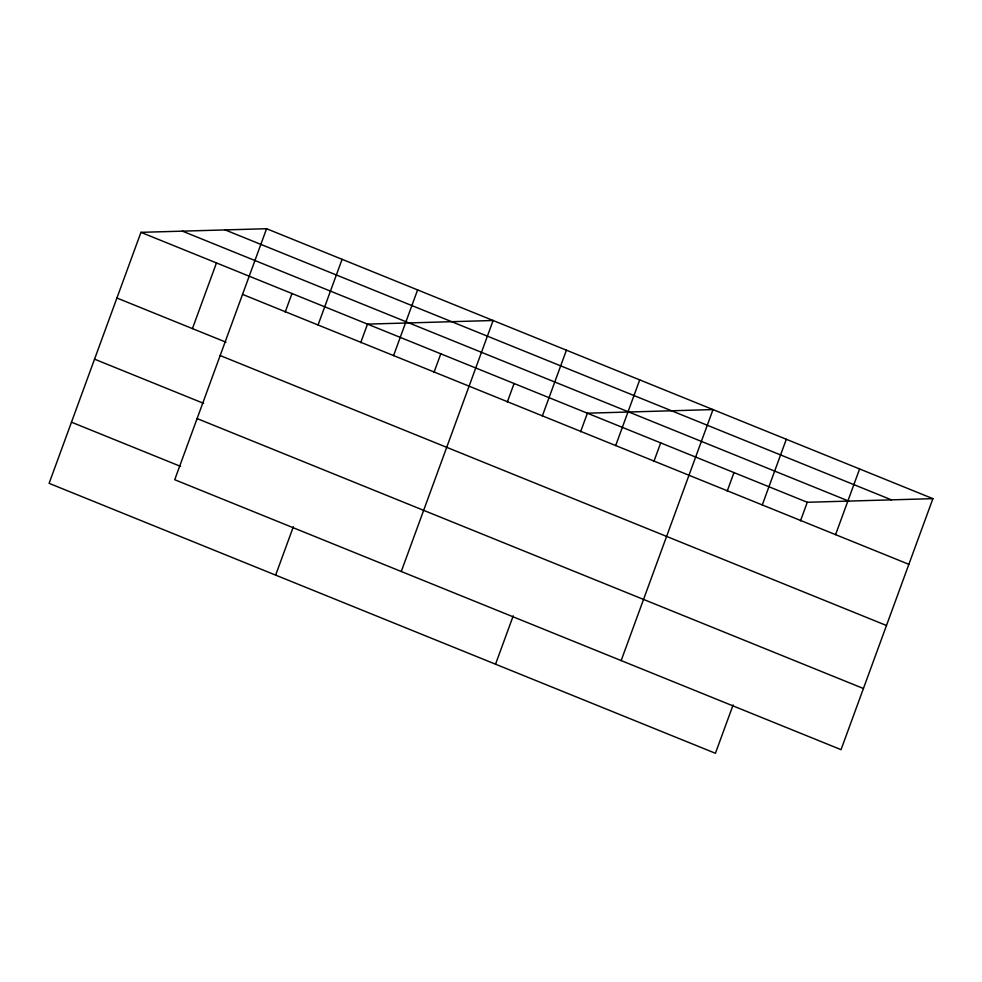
<?xml version="1.0" encoding="UTF-8"?>
<svg xmlns="http://www.w3.org/2000/svg" width="982" height="982" viewBox="0 0 982 982"><rect width="100%" height="100%" fill="white"/><g stroke="black" fill="none" stroke-linecap="round" stroke-linejoin="round"><path stroke-width="1.47" d="M266.576 228.72L174.722 479.719L841.046 749.659L932.9 498.66L266.576 228.72L140.954 232.341L49.1 483.34L715.424 753.28L733.124 704.929M192.435 328.602L216.47 262.93M285.197 312.092L291.985 293.52M318.058 324.981L342.092 259.309M275.647 575.121L293.348 526.757M360.713 342.681L367.501 324.121L493.124 320.5L401.27 571.499M393.573 355.582L417.608 289.899M434.007 372.374L440.795 353.815M507.301 402.068L514.089 383.508M542.383 415.865L566.418 350.193M495.542 664.2L513.23 615.849M580.595 431.761L587.396 413.201L713.018 409.58L621.164 660.579M615.689 445.558L639.712 379.887M653.889 461.454L660.69 442.894M727.196 491.147L733.984 472.588M762.278 504.944L786.312 439.273M800.49 520.841L807.278 502.281L932.9 498.66M835.572 534.638L859.606 468.966M225.124 229.911L891.447 499.85M182.406 231.138L848.73 501.09M140.954 232.341L807.278 502.281M242.542 294.391L908.866 564.331M116.919 298.012L225.995 342.202M220.164 355.545L886.488 625.497M94.542 359.167L203.618 403.357M197.1 418.565L863.423 688.505M71.477 422.186L180.565 466.376"/></g></svg>
